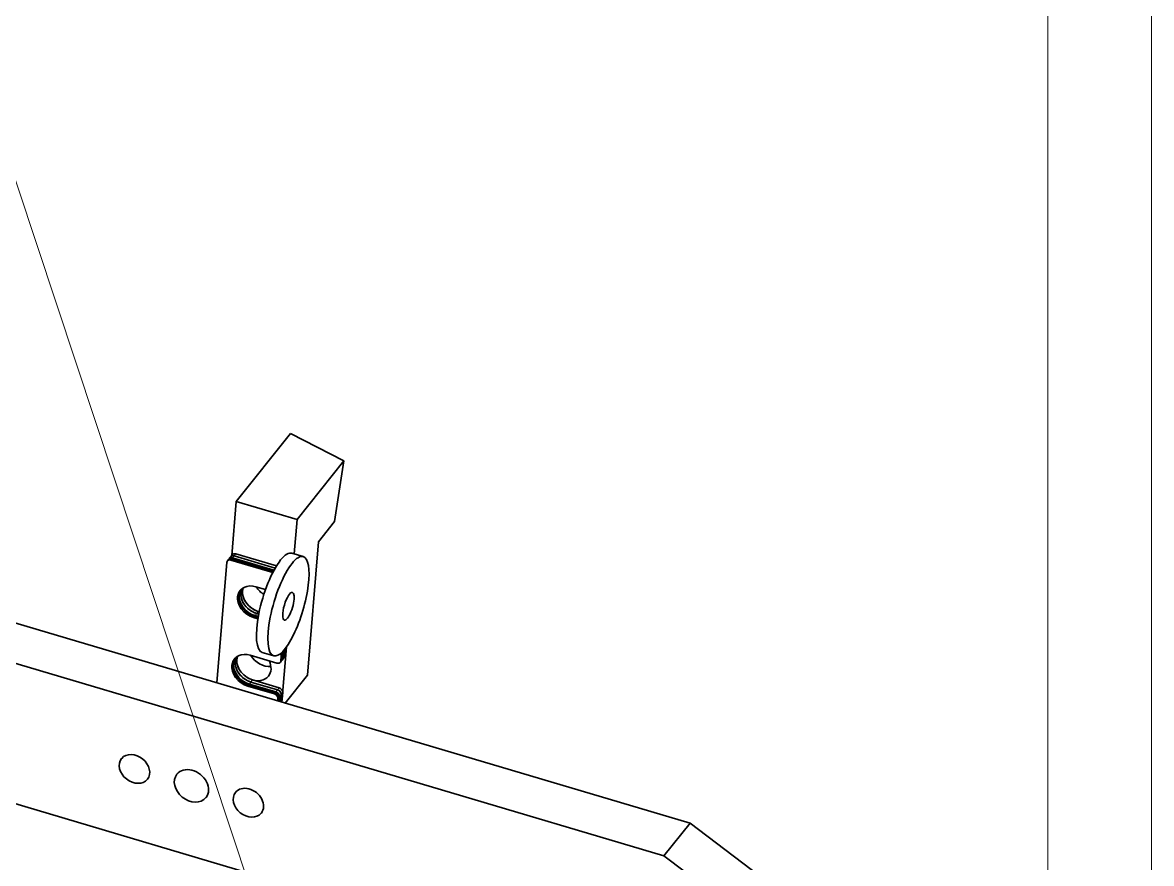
# Model space of a CAD drawing. Header units: millimetres. Extents: x -30157 to 38882, y -29543 to -7215.
# Drawn here: x -29791.6 to -29737.1, y -29365.6 to -29325 of the extents above; entities that cross this region are included whole.
import ezdxf

# ---------------------------------------------------------------- set-up
doc = ezdxf.new("R2010")
doc.units = ezdxf.units.MM
doc.header["$LTSCALE"] = 0.5
doc.layers.add('图框', color=7, linetype='Continuous', lineweight=18)
doc.layers.add('标注线', color=3, linetype='Continuous', lineweight=18)
doc.layers.add('打印-禁用', color=7, linetype='Continuous', lineweight=15, plot=False)
doc.styles.add('DIM', font='romans.shx', dxfattribs={"width": 0.8, "bigfont": 'bigfont.shx'})
doc.dimstyles.new('DEH 1-1', dxfattribs={"dimtxt": 3.5, "dimasz": 2.5, "dimexe": 1, "dimexo": 0.625, "dimgap": 1.2, "dimtad": 1, "dimtoh": 1, "dimdsep": 46, "dimtxsty": 'DIM', "dimblk": 'OPEN', "dimcen": 0, "dimclrd": 8, "dimclre": 8, "dimclrt": 2, "dimazin": 2, "dimtfac": 0.5, "dimtmove": 0, "dimatfit": 3, "dimldrblk": 'OPEN', "dimfxl": 1, "dimtolj": 2, "dimlwd": 18, "dimlwe": 18, "dimarcsym": 0})

# ---------------------------------------------------------------- blocks, each defined once
blk = doc.blocks.new('GZDEH零件A3图框V01版')
at = {"layer": '图框', "linetype": 'Continuous'}
blk.add_line((3272.49, -1832.961), (3272.49, -1554.461), dxfattribs=at)
at = {"layer": '打印-禁用', "linetype": 'Continuous'}
blk.add_line((3277.49, -1846.461), (3277.49, -1549.461), dxfattribs=at)
blk = doc.blocks.new('DEH A3')
at = {"layer": '图框'}
blk.add_blockref('GZDEH零件A3图框V01版', (-2857.49, 1846.461), dxfattribs=at)
blk = doc.blocks.new('_Open')
at = {"color": 0, "linetype": 'ByBlock', "lineweight": -2}
for p, q in [((-1, 0.167), (0, 0)), ((-1, -0.167), (0, 0)), ((0, 0), (-1, 0))]:
    blk.add_line(p, q, dxfattribs=at)

msp = doc.modelspace()

# ---------------------------------------------------------------- linework, layer by layer
at = {"color": 7, "lineweight": 35}
for p, q in [((-29781.293, -29348.084), (-29778.673, -29344.8)), ((-29777.322, -29350.028), (-29777.857, -29356.479)), ((-29804.127, -29350.35), (-29759.378, -29363.63)), ((-29781.748, -29351.025), (-29782.231, -29356.848)), ((-29805.383, -29351.924), (-29760.634, -29365.203)), ((-29798.777, -29360.664), (-29775.42, -29367.595)), ((-29759.378, -29363.63), (-29753.27, -29368.232)), ((-29755.149, -29369.336), (-29760.634, -29365.203))]:
    msp.add_line(p, q, dxfattribs=at)
at = {"color": 7, "lineweight": 35, "ltscale": 0.361942}
msp.add_line((-29776.096, -29346.119), (-29778.673, -29344.8), dxfattribs=at)
at = {"color": 7, "lineweight": 35, "ltscale": 0.453389}
msp.add_line((-29776.096, -29346.119), (-29778.358, -29348.955), dxfattribs=at)
at = {"color": 7, "lineweight": 35, "ltscale": 0.371852}
msp.add_line((-29776.096, -29346.119), (-29776.549, -29349.059), dxfattribs=at)
at = {"color": 7, "lineweight": 35, "ltscale": 0.326881}
msp.add_line((-29781.293, -29348.084), (-29781.509, -29350.69), dxfattribs=at)
at = {"color": 7, "lineweight": 35, "ltscale": 0.382714}
msp.add_line((-29778.358, -29348.955), (-29781.293, -29348.084), dxfattribs=at)
at = {"color": 7, "lineweight": 35, "ltscale": 0.208991}
msp.add_line((-29778.358, -29348.955), (-29778.496, -29350.621), dxfattribs=at)
at = {"color": 7, "lineweight": 35, "ltscale": 0.154821}
msp.add_line((-29776.549, -29349.059), (-29777.322, -29350.028), dxfattribs=at)
at = {"color": 7, "lineweight": 35, "ltscale": 0.015726}
for p, q in [((-29781.485, -29350.66), (-29781.564, -29350.758)), ((-29781.564, -29350.758), (-29781.642, -29350.857))]:
    msp.add_line(p, q, dxfattribs=at)
at = {"color": 7, "lineweight": 13, "ltscale": 0.015735}
for p, q in [((-29781.315, -29350.619), (-29781.394, -29350.718)), ((-29779.05, -29357.308), (-29779.129, -29357.407))]:
    msp.add_line(p, q, dxfattribs=at)
at = {"color": 7, "lineweight": 35, "ltscale": 0.255957}
msp.add_line((-29779.352, -29351.202), (-29781.315, -29350.619), dxfattribs=at)
at = {"color": 7, "lineweight": 35, "ltscale": 0.071764}
msp.add_line((-29778.613, -29350.586), (-29778.063, -29350.749), dxfattribs=at)
at = {"color": 7, "lineweight": 35, "ltscale": 0.007865}
msp.add_line((-29781.681, -29350.906), (-29781.721, -29350.955), dxfattribs=at)
at = {"color": 7, "lineweight": 35, "ltscale": 0.007866}
msp.add_line((-29781.642, -29350.857), (-29781.681, -29350.906), dxfattribs=at)
at = {"color": 7, "lineweight": 13, "ltscale": 0.00787}
for p, q in [((-29781.511, -29350.865), (-29781.551, -29350.914)), ((-29779.056, -29355.685), (-29779.096, -29355.735))]:
    msp.add_line(p, q, dxfattribs=at)
at = {"color": 7, "lineweight": 35, "ltscale": 0.263831}
msp.add_line((-29779.527, -29351.515), (-29781.551, -29350.914), dxfattribs=at)
at = {"color": 7, "lineweight": 13, "ltscale": 0.007861}
msp.add_line((-29781.472, -29350.816), (-29781.511, -29350.865), dxfattribs=at)
at = {"color": 7, "lineweight": 35, "ltscale": 0.262278}
msp.add_line((-29781.511, -29350.865), (-29779.5, -29351.462), dxfattribs=at)
msp.add_line((-29781.511, -29350.865), (-29779.5, -29351.462), dxfattribs=at)
at = {"color": 7, "lineweight": 13, "ltscale": 0.015726}
for p, q in [((-29781.394, -29350.718), (-29781.472, -29350.816)), ((-29780.308, -29353.497), (-29780.387, -29353.596)), ((-29780.583, -29356.806), (-29780.661, -29356.904)), ((-29779.298, -29357.187), (-29779.377, -29357.285))]:
    msp.add_line(p, q, dxfattribs=at)
at = {"color": 7, "lineweight": 35, "ltscale": 0.26082}
msp.add_line((-29781.472, -29350.816), (-29779.472, -29351.41), dxfattribs=at)
msp.add_line((-29781.472, -29350.816), (-29779.472, -29351.41), dxfattribs=at)
at = {"color": 7, "lineweight": 35, "ltscale": 0.258176}
for p, q in [((-29779.414, -29351.305), (-29781.394, -29350.718)), ((-29781.394, -29350.718), (-29779.414, -29351.305))]:
    msp.add_line(p, q, dxfattribs=at)
at = {"color": 7, "lineweight": 35, "ltscale": 0.060222}
msp.add_line((-29780.342, -29352.205), (-29779.88, -29352.342), dxfattribs=at)
at = {"color": 7, "lineweight": 13, "ltscale": 0.015731}
for p, q in [((-29780.23, -29353.399), (-29780.308, -29353.497)), ((-29780.504, -29356.707), (-29780.583, -29356.806))]:
    msp.add_line(p, q, dxfattribs=at)
at = {"color": 7, "lineweight": 35, "ltscale": 0.006023}
msp.add_line((-29780.184, -29353.413), (-29780.23, -29353.399), dxfattribs=at)
at = {"color": 7, "lineweight": 13, "ltscale": 0.007866}
for p, q in [((-29780.426, -29353.645), (-29780.465, -29353.694)), ((-29780.7, -29356.953), (-29780.74, -29357.002)), ((-29779.377, -29357.285), (-29779.416, -29357.334))]:
    msp.add_line(p, q, dxfattribs=at)
at = {"color": 7, "lineweight": 35, "ltscale": 0.028236}
msp.add_line((-29780.249, -29353.758), (-29780.465, -29353.694), dxfattribs=at)
at = {"color": 7, "lineweight": 13, "ltscale": 0.007865}
for p, q in [((-29780.387, -29353.596), (-29780.426, -29353.645)), ((-29779.096, -29355.735), (-29779.135, -29355.784)), ((-29780.661, -29356.904), (-29780.7, -29356.953)), ((-29779.416, -29357.334), (-29779.455, -29357.383)), ((-29779.246, -29357.554), (-29779.286, -29357.603)), ((-29779.207, -29357.505), (-29779.246, -29357.554))]:
    msp.add_line(p, q, dxfattribs=at)
at = {"color": 7, "lineweight": 35, "ltscale": 0.024391}
msp.add_line((-29780.426, -29353.645), (-29780.239, -29353.7), dxfattribs=at)
msp.add_line((-29780.426, -29353.645), (-29780.239, -29353.7), dxfattribs=at)
at = {"color": 7, "lineweight": 35, "ltscale": 0.020596}
msp.add_line((-29780.387, -29353.596), (-29780.229, -29353.643), dxfattribs=at)
msp.add_line((-29780.387, -29353.596), (-29780.229, -29353.643), dxfattribs=at)
at = {"color": 7, "lineweight": 35, "ltscale": 0.013198}
for p, q in [((-29780.207, -29353.527), (-29780.308, -29353.497)), ((-29780.308, -29353.497), (-29780.207, -29353.527))]:
    msp.add_line(p, q, dxfattribs=at)
at = {"color": 7, "lineweight": 35, "ltscale": 0.167436}
msp.add_line((-29779.332, -29355.895), (-29780.616, -29355.514), dxfattribs=at)
at = {"color": 7, "lineweight": 35, "ltscale": 0.071758}
msp.add_line((-29780.036, -29355.38), (-29779.485, -29355.543), dxfattribs=at)
at = {"color": 7, "lineweight": 35, "ltscale": 0.04997}
msp.add_line((-29779.135, -29355.784), (-29779.102, -29355.385), dxfattribs=at)
at = {"color": 7, "lineweight": 35, "ltscale": 0.048487}
msp.add_line((-29779.064, -29355.348), (-29779.096, -29355.735), dxfattribs=at)
msp.add_line((-29779.064, -29355.348), (-29779.096, -29355.735), dxfattribs=at)
at = {"color": 7, "lineweight": 35, "ltscale": 0.334806}
msp.add_line((-29778.868, -29355.111), (-29779.089, -29357.78), dxfattribs=at)
at = {"color": 7, "lineweight": 35, "ltscale": 0.047422}
msp.add_line((-29779.025, -29355.307), (-29779.056, -29355.685), dxfattribs=at)
msp.add_line((-29779.025, -29355.307), (-29779.056, -29355.685), dxfattribs=at)
at = {"color": 7, "lineweight": 13, "ltscale": 0.015722}
for p, q in [((-29778.978, -29355.587), (-29779.056, -29355.685)), ((-29779.129, -29357.407), (-29779.207, -29357.505))]:
    msp.add_line(p, q, dxfattribs=at)
at = {"color": 7, "lineweight": 35, "ltscale": 0.015731}
msp.add_line((-29778.927, -29355.559), (-29779.005, -29355.657), dxfattribs=at)
at = {"color": 7, "lineweight": 35, "ltscale": 0.046565}
for p, q in [((-29778.978, -29355.587), (-29778.947, -29355.216)), ((-29778.947, -29355.216), (-29778.978, -29355.587))]:
    msp.add_line(p, q, dxfattribs=at)
at = {"color": 7, "lineweight": 13, "ltscale": 0.01573}
for p, q in [((-29778.899, -29355.489), (-29778.978, -29355.587)), ((-29779.22, -29357.088), (-29779.298, -29357.187))]:
    msp.add_line(p, q, dxfattribs=at)
at = {"color": 7, "lineweight": 35, "ltscale": 0.04736}
msp.add_line((-29778.899, -29355.489), (-29778.868, -29355.111), dxfattribs=at)
at = {"color": 7, "lineweight": 35, "ltscale": 0.007861}
for p, q in [((-29779.123, -29355.805), (-29779.162, -29355.854)), ((-29779.084, -29355.756), (-29779.123, -29355.805))]:
    msp.add_line(p, q, dxfattribs=at)
at = {"color": 7, "lineweight": 35, "ltscale": 0.015735}
msp.add_line((-29779.005, -29355.657), (-29779.084, -29355.756), dxfattribs=at)
at = {"color": 7, "lineweight": 35, "ltscale": 0.215576}
msp.add_line((-29777.857, -29356.479), (-29778.932, -29357.827), dxfattribs=at)
at = {"color": 7, "lineweight": 35, "ltscale": 0.167434}
for p, q in [((-29779.455, -29357.383), (-29780.74, -29357.002)), ((-29780.661, -29356.904), (-29779.377, -29357.285)), ((-29780.661, -29356.904), (-29779.377, -29357.285)), ((-29779.298, -29357.187), (-29780.583, -29356.806)), ((-29780.583, -29356.806), (-29779.298, -29357.187))]:
    msp.add_line(p, q, dxfattribs=at)
at = {"color": 7, "lineweight": 35, "ltscale": 0.167442}
for p, q in [((-29780.7, -29356.953), (-29779.416, -29357.334)), ((-29780.7, -29356.953), (-29779.416, -29357.334)), ((-29779.22, -29357.088), (-29780.504, -29356.707))]:
    msp.add_line(p, q, dxfattribs=at)
at = {"color": 7, "lineweight": 35, "ltscale": 0.014545}
msp.add_line((-29779.295, -29357.719), (-29779.286, -29357.603), dxfattribs=at)
at = {"color": 7, "lineweight": 35, "ltscale": 0.021993}
msp.add_line((-29779.246, -29357.554), (-29779.261, -29357.729), dxfattribs=at)
msp.add_line((-29779.246, -29357.554), (-29779.261, -29357.729), dxfattribs=at)
at = {"color": 7, "lineweight": 35, "ltscale": 0.029434}
msp.add_line((-29779.207, -29357.505), (-29779.227, -29357.74), dxfattribs=at)
msp.add_line((-29779.207, -29357.505), (-29779.227, -29357.74), dxfattribs=at)
at = {"color": 7, "lineweight": 35, "ltscale": 0.044323}
for p, q in [((-29779.158, -29357.76), (-29779.129, -29357.407)), ((-29779.129, -29357.407), (-29779.158, -29357.76))]:
    msp.add_line(p, q, dxfattribs=at)
at = {"color": 7, "lineweight": 35, "ltscale": 0.059218}
msp.add_line((-29779.089, -29357.78), (-29779.05, -29357.308), dxfattribs=at)
at = {"color": 7, "lineweight": 35, "ltscale": 0.251649}
msp.add_line((-29759.378, -29363.63), (-29760.634, -29365.203), dxfattribs=at)
at = {"color": 7, "lineweight": 35}
for points in [[(-29781.721, -29350.955), (-29781.696, -29350.932), (-29781.665, -29350.915), (-29781.619, -29350.906), (-29781.551, -29350.914)], [(-29781.681, -29350.906), (-29781.652, -29350.88), (-29781.616, -29350.863), (-29781.575, -29350.857), (-29781.511, -29350.865)], [(-29781.681, -29350.906), (-29781.652, -29350.88), (-29781.616, -29350.863), (-29781.575, -29350.857), (-29781.511, -29350.865)], [(-29781.642, -29350.857), (-29781.613, -29350.83), (-29781.577, -29350.814), (-29781.536, -29350.807), (-29781.472, -29350.816)], [(-29781.642, -29350.857), (-29781.613, -29350.83), (-29781.577, -29350.814), (-29781.536, -29350.807), (-29781.472, -29350.816)], [(-29781.564, -29350.758), (-29781.535, -29350.732), (-29781.499, -29350.716), (-29781.457, -29350.709), (-29781.394, -29350.718)], [(-29780.342, -29352.205), (-29780.49, -29352.174), (-29780.639, -29352.167), (-29780.782, -29352.187), (-29780.884, -29352.221), (-29780.977, -29352.271), (-29781.059, -29352.336), (-29781.107, -29352.388)], [(-29781.017, -29352.299), (-29781.047, -29352.375), (-29781.07, -29352.485), (-29781.073, -29352.601), (-29781.058, -29352.721), (-29781.023, -29352.841), (-29780.969, -29352.959), (-29780.899, -29353.073), (-29780.813, -29353.179), (-29780.713, -29353.275), (-29780.603, -29353.358), (-29780.459, -29353.439), (-29780.308, -29353.497)], [(-29781.107, -29352.388), (-29781.166, -29352.48), (-29781.207, -29352.583), (-29781.228, -29352.693), (-29781.23, -29352.808), (-29781.22, -29352.887), (-29781.203, -29352.966), (-29781.175, -29353.049), (-29781.14, -29353.13), (-29781.05, -29353.278), (-29780.93, -29353.417), (-29780.788, -29353.535), (-29780.63, -29353.629), (-29780.465, -29353.694)], [(-29781.087, -29352.364), (-29781.132, -29352.44), (-29781.164, -29352.523), (-29781.188, -29352.632), (-29781.191, -29352.748), (-29781.175, -29352.868), (-29781.14, -29352.989), (-29781.087, -29353.107), (-29781.016, -29353.22), (-29780.93, -29353.326), (-29780.831, -29353.422), (-29780.721, -29353.506), (-29780.577, -29353.587), (-29780.426, -29353.645)], [(-29781.087, -29352.364), (-29781.132, -29352.44), (-29781.164, -29352.523), (-29781.188, -29352.632), (-29781.191, -29352.748), (-29781.175, -29352.868), (-29781.14, -29352.989), (-29781.087, -29353.107), (-29781.016, -29353.22), (-29780.93, -29353.326), (-29780.831, -29353.422), (-29780.721, -29353.506), (-29780.577, -29353.587), (-29780.426, -29353.645)], [(-29781.065, -29352.341), (-29781.099, -29352.405), (-29781.125, -29352.473), (-29781.148, -29352.583), (-29781.152, -29352.699), (-29781.136, -29352.819), (-29781.101, -29352.939), (-29781.048, -29353.058), (-29780.977, -29353.171), (-29780.891, -29353.277), (-29780.792, -29353.373), (-29780.681, -29353.457), (-29780.538, -29353.538), (-29780.387, -29353.596)], [(-29781.065, -29352.341), (-29781.099, -29352.405), (-29781.125, -29352.473), (-29781.148, -29352.583), (-29781.152, -29352.699), (-29781.136, -29352.819), (-29781.101, -29352.939), (-29781.048, -29353.058), (-29780.977, -29353.171), (-29780.891, -29353.277), (-29780.792, -29353.373), (-29780.681, -29353.457), (-29780.538, -29353.538), (-29780.387, -29353.596)], [(-29780.616, -29355.514), (-29780.765, -29355.482), (-29780.913, -29355.475), (-29781.056, -29355.495), (-29781.158, -29355.529), (-29781.252, -29355.579), (-29781.333, -29355.644), (-29781.381, -29355.697)], [(-29781.381, -29355.697), (-29781.441, -29355.789), (-29781.481, -29355.891), (-29781.502, -29356.002), (-29781.504, -29356.116), (-29781.495, -29356.196), (-29781.477, -29356.275), (-29781.45, -29356.357), (-29781.414, -29356.438), (-29781.324, -29356.586), (-29781.204, -29356.725), (-29781.063, -29356.844), (-29780.905, -29356.938), (-29780.74, -29357.002)], [(-29781.361, -29355.673), (-29781.409, -29355.755), (-29781.443, -29355.845), (-29781.462, -29355.941), (-29781.466, -29356.015), (-29781.463, -29356.091), (-29781.451, -29356.171), (-29781.43, -29356.251), (-29781.367, -29356.405), (-29781.276, -29356.549), (-29781.157, -29356.684), (-29781.017, -29356.799), (-29780.862, -29356.89), (-29780.7, -29356.953)], [(-29781.361, -29355.673), (-29781.406, -29355.748), (-29781.439, -29355.831), (-29781.462, -29355.941), (-29781.465, -29356.057), (-29781.45, -29356.176), (-29781.415, -29356.297), (-29781.361, -29356.415), (-29781.291, -29356.529), (-29781.205, -29356.635), (-29781.105, -29356.73), (-29780.995, -29356.814), (-29780.851, -29356.895), (-29780.7, -29356.953)], [(-29781.339, -29355.65), (-29781.373, -29355.713), (-29781.399, -29355.782), (-29781.423, -29355.891), (-29781.426, -29356.008), (-29781.41, -29356.127), (-29781.375, -29356.248), (-29781.322, -29356.366), (-29781.251, -29356.48), (-29781.165, -29356.585), (-29781.066, -29356.681), (-29780.956, -29356.765), (-29780.812, -29356.846), (-29780.661, -29356.904)], [(-29781.339, -29355.65), (-29781.373, -29355.713), (-29781.399, -29355.782), (-29781.423, -29355.891), (-29781.426, -29356.008), (-29781.41, -29356.127), (-29781.375, -29356.248), (-29781.322, -29356.366), (-29781.251, -29356.48), (-29781.165, -29356.585), (-29781.066, -29356.681), (-29780.956, -29356.765), (-29780.812, -29356.846), (-29780.661, -29356.904)], [(-29781.291, -29355.607), (-29781.321, -29355.683), (-29781.344, -29355.793), (-29781.348, -29355.909), (-29781.332, -29356.029), (-29781.297, -29356.149), (-29781.243, -29356.268), (-29781.173, -29356.381), (-29781.087, -29356.487), (-29780.988, -29356.583), (-29780.877, -29356.666), (-29780.734, -29356.748), (-29780.583, -29356.806)], [(-29779.162, -29355.854), (-29779.187, -29355.877), (-29779.217, -29355.894), (-29779.263, -29355.903), (-29779.332, -29355.895)], [(-29779.298, -29357.187), (-29779.242, -29357.212), (-29779.193, -29357.25), (-29779.156, -29357.299), (-29779.133, -29357.354), (-29779.129, -29357.407)], [(-29779.455, -29357.383), (-29779.399, -29357.409), (-29779.35, -29357.447), (-29779.313, -29357.495), (-29779.29, -29357.55), (-29779.286, -29357.603)], [(-29779.416, -29357.334), (-29779.36, -29357.359), (-29779.311, -29357.398), (-29779.274, -29357.446), (-29779.251, -29357.501), (-29779.246, -29357.554)], [(-29779.416, -29357.334), (-29779.372, -29357.352), (-29779.332, -29357.379), (-29779.297, -29357.413), (-29779.27, -29357.452), (-29779.253, -29357.494), (-29779.246, -29357.554)], [(-29779.377, -29357.285), (-29779.321, -29357.31), (-29779.272, -29357.349), (-29779.234, -29357.397), (-29779.212, -29357.452), (-29779.207, -29357.505)], [(-29779.377, -29357.285), (-29779.321, -29357.31), (-29779.272, -29357.349), (-29779.234, -29357.397), (-29779.212, -29357.452), (-29779.207, -29357.505)]]:
    msp.add_lwpolyline(points, dxfattribs=at)
for centre, start, end in [((-29781.619, -29351.035), 141.9434, 175.9287), ((-29779.107, -29355.578), 321.9907, 355.9245), ((-29779.264, -29355.775), 321.9434, 355.9287), ((-29779.224, -29355.725), 321.9907, 355.9245), ((-29779.224, -29355.725), 321.9907, 355.9245), ((-29779.185, -29355.676), 321.9907, 355.9245), ((-29779.185, -29355.676), 321.9907, 355.9245)]:
    msp.add_arc(centre, 0.129, start, end, dxfattribs=at)
for centre, major_axis, ratio, start_param, end_param in [((-29781.329, -29350.785), (-0.156, 0.125), 0.777309, 5.192848, 6.283152), ((-29779.324, -29352.983), (-0.711, -2.397), 0.29077, 3.141593, 3.761165), ((-29781.407, -29350.883), (-0.156, 0.125), 0.777309, 5.192848, 6.283152), ((-29779.324, -29352.983), (-0.711, -2.397), 0.29077, 3.761165, 6.283185), ((-29778.774, -29353.146), (-0.711, -2.397), 0.29077, 3.761165, 6.283185), ((-29778.774, -29353.146), (-0.711, -2.397), 0.29077, 0, 3.141593), ((-29778.774, -29353.146), (-0.711, -2.397), 0.29077, 3.141593, 3.761165), ((-29780.247, -29352.753), (-0.704, 0.561), 0.777309, 0.180843, 2.051255), ((-29780.168, -29352.655), (-0.704, 0.561), 0.77731, 0.273128, 2.107453), ((-29780.168, -29352.655), (-0.704, 0.561), 0.777309, 0.273169, 2.051255), ((-29779.619, -29351.966), (-0.704, 0.561), 0.77731, 1.117582, 1.700028), ((-29778.774, -29353.146), (-0.199, -0.671), 0.29077, 3.141593, 6.283185), ((-29778.774, -29353.146), (-0.199, -0.671), 0.29077, 0.619572, 3.141593), ((-29778.774, -29353.146), (-0.199, -0.671), 0.29077, 0, 0.619572), ((-29780.442, -29355.963), (-0.704, 0.561), 0.77731, 0.273118, 2.551257), ((-29780.442, -29355.963), (-0.704, 0.561), 0.777309, 0.273169, 2.051255), ((-29779.893, -29355.274), (-0.704, 0.561), 0.77731, 1.117581, 2.460687), ((-29779.161, -29355.533), (-0.156, 0.125), 0.777309, 3.14156, 3.622052), ((-29779.083, -29355.434), (-0.156, 0.125), 0.777309, 3.14156, 3.622052), ((-29780.521, -29356.061), (-0.704, 0.561), 0.777309, 0.180843, 2.051255), ((-29780.442, -29355.963), (-0.704, 0.561), 0.77731, 3.141601, 4.170742), ((-29780.442, -29355.963), (-0.704, 0.561), 0.77731, 2.551257, 3.141601), ((-29779.312, -29357.352), (-0.156, 0.125), 0.777309, 3.622052, 5.192848), ((-29779.234, -29357.254), (-0.156, 0.125), 0.777309, 3.622052, 5.192848), ((-29786.211, -29361.003), (-0.625, 0.499), 0.777309, 0.000091, 3.141683), ((-29786.211, -29361.003), (-0.625, 0.499), 0.777309, 6.263644, 6.283276), ((-29786.211, -29361.003), (-0.625, 0.499), 0.777309, 3.141683, 6.263644), ((-29783.459, -29361.82), (-0.704, 0.561), 0.777309, 3.141683, 6.283276), ((-29783.459, -29361.82), (-0.704, 0.561), 0.777309, 0.000091, 3.122052), ((-29780.708, -29362.636), (-0.625, 0.499), 0.777309, 0.000091, 3.122052), ((-29780.708, -29362.636), (-0.625, 0.499), 0.777309, 3.141683, 6.283276), ((-29783.459, -29361.82), (-0.704, 0.561), 0.777309, 3.122052, 3.141683), ((-29780.708, -29362.636), (-0.625, 0.499), 0.777309, 3.122052, 3.141683)]:
    msp.add_ellipse(centre, major_axis=major_axis, ratio=ratio, start_param=start_param, end_param=end_param, dxfattribs=at)

# ---------------------------------------------------------------- block references
at = {"layer": '图框'}
msp.add_blockref('DEH A3', (-30157.091, -29542.523), dxfattribs=at)

# ---------------------------------------------------------------- leaders
at = {"layer": '标注线'}
msp.add_leader([(-29775.307, -29382.761), (-29794.104, -29326.122), (-29830.08, -29326.122)], dimstyle='DEH 1-1', override={"dimgap": 1.2, "dimtad": 1}, dxfattribs=at)

doc.saveas('drawing.dxf')
